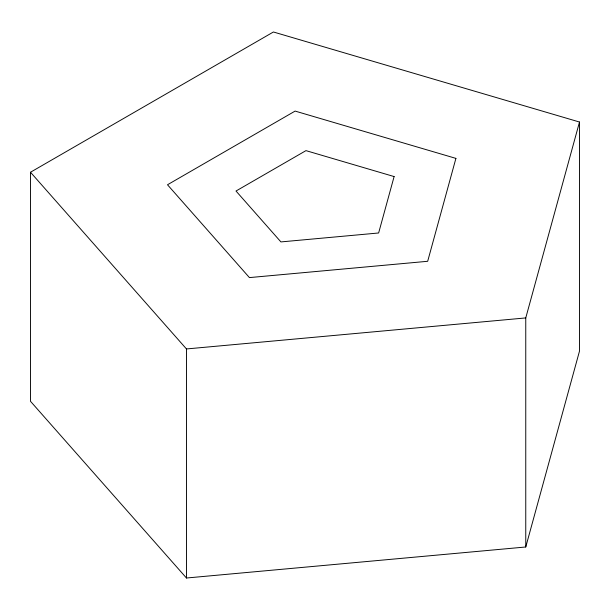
<?xml version="1.0" encoding="UTF-8"?>
<svg xmlns="http://www.w3.org/2000/svg" width="610" height="610" viewBox="0 0 610 610"><rect width="100%" height="100%" fill="white"/><g stroke="black" fill="none" stroke-linecap="round" stroke-linejoin="round"><path stroke-width="0.91" d="M525.759 546.987L525.759 317.924L579.5 122.03L273.41 31.987L30.5 172.233L30.5 401.296L186.462 578.013L525.759 546.987L579.5 351.093L579.5 122.03M30.5 172.233L186.462 348.95L525.759 317.924M186.462 348.95L186.462 578.013M394.113 176.564L378.635 232.982L280.92 241.918L236.001 191.022L305.961 150.632L394.113 176.564M455.914 158.386L427.679 261.293L249.429 277.596L167.498 184.761L295.11 111.081L455.914 158.386"/></g></svg>
